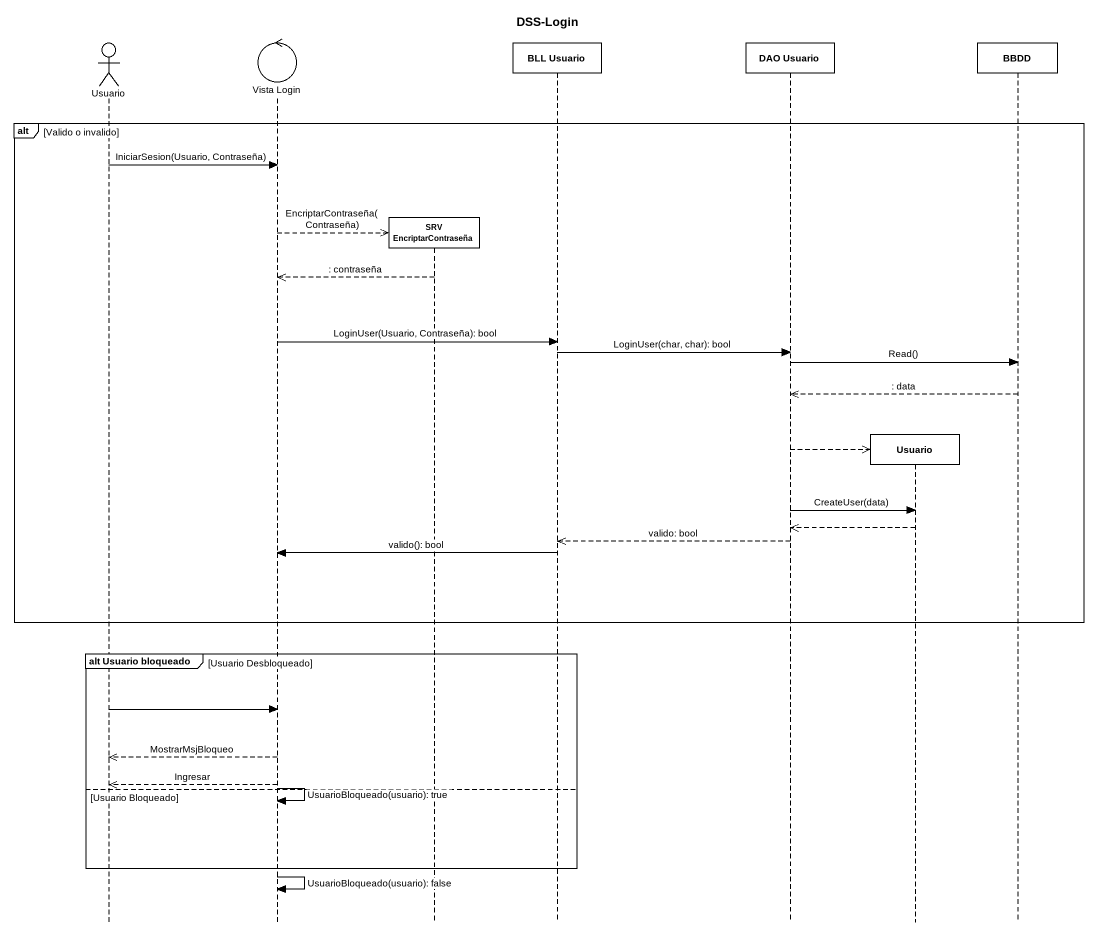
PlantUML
@startuml
title DSS-Login
hide footbox
actor Usuario
control "Vista Login" as Vista_Login
participant "SRV EncriptarContraseña" as SRV_EncriptarContraseña
participant "BLL Usuario" as BLL_Usuario
participant "DAO Usuario" as DAO_Usuario
participant "Usuario" as Usuario_2
participant BBDD

alt Valido o invalido
  Usuario -> Vista_Login : IniciarSesion(Usuario, Contraseña)
  Vista_Login -->> SRV_EncriptarContraseña ** : EncriptarContraseña(Contraseña)
  SRV_EncriptarContraseña -->> Vista_Login : : contraseña
  Vista_Login -> BLL_Usuario : LoginUser(Usuario, Contraseña): bool
  BLL_Usuario -> DAO_Usuario : LoginUser(char, char): bool
  DAO_Usuario -> BBDD : Read()
  BBDD -->> DAO_Usuario : : data
  DAO_Usuario -->> Usuario_2 **
  DAO_Usuario -> Usuario_2 : CreateUser(data)
  Usuario_2 -->> DAO_Usuario
  DAO_Usuario -->> BLL_Usuario : valido: bool
  BLL_Usuario -> Vista_Login : valido(): bool
end
group alt Usuario bloqueado [Usuario Desbloqueado]
  Usuario -> Vista_Login
  Vista_Login -->> Usuario : MostrarMsjBloqueo
  Vista_Login -->> Usuario : Ingresar
  Vista_Login -> Vista_Login : UsuarioBloqueado(usuario): true
else Usuario Bloqueado
end
Vista_Login -> Vista_Login : UsuarioBloqueado(usuario): false
@enduml
